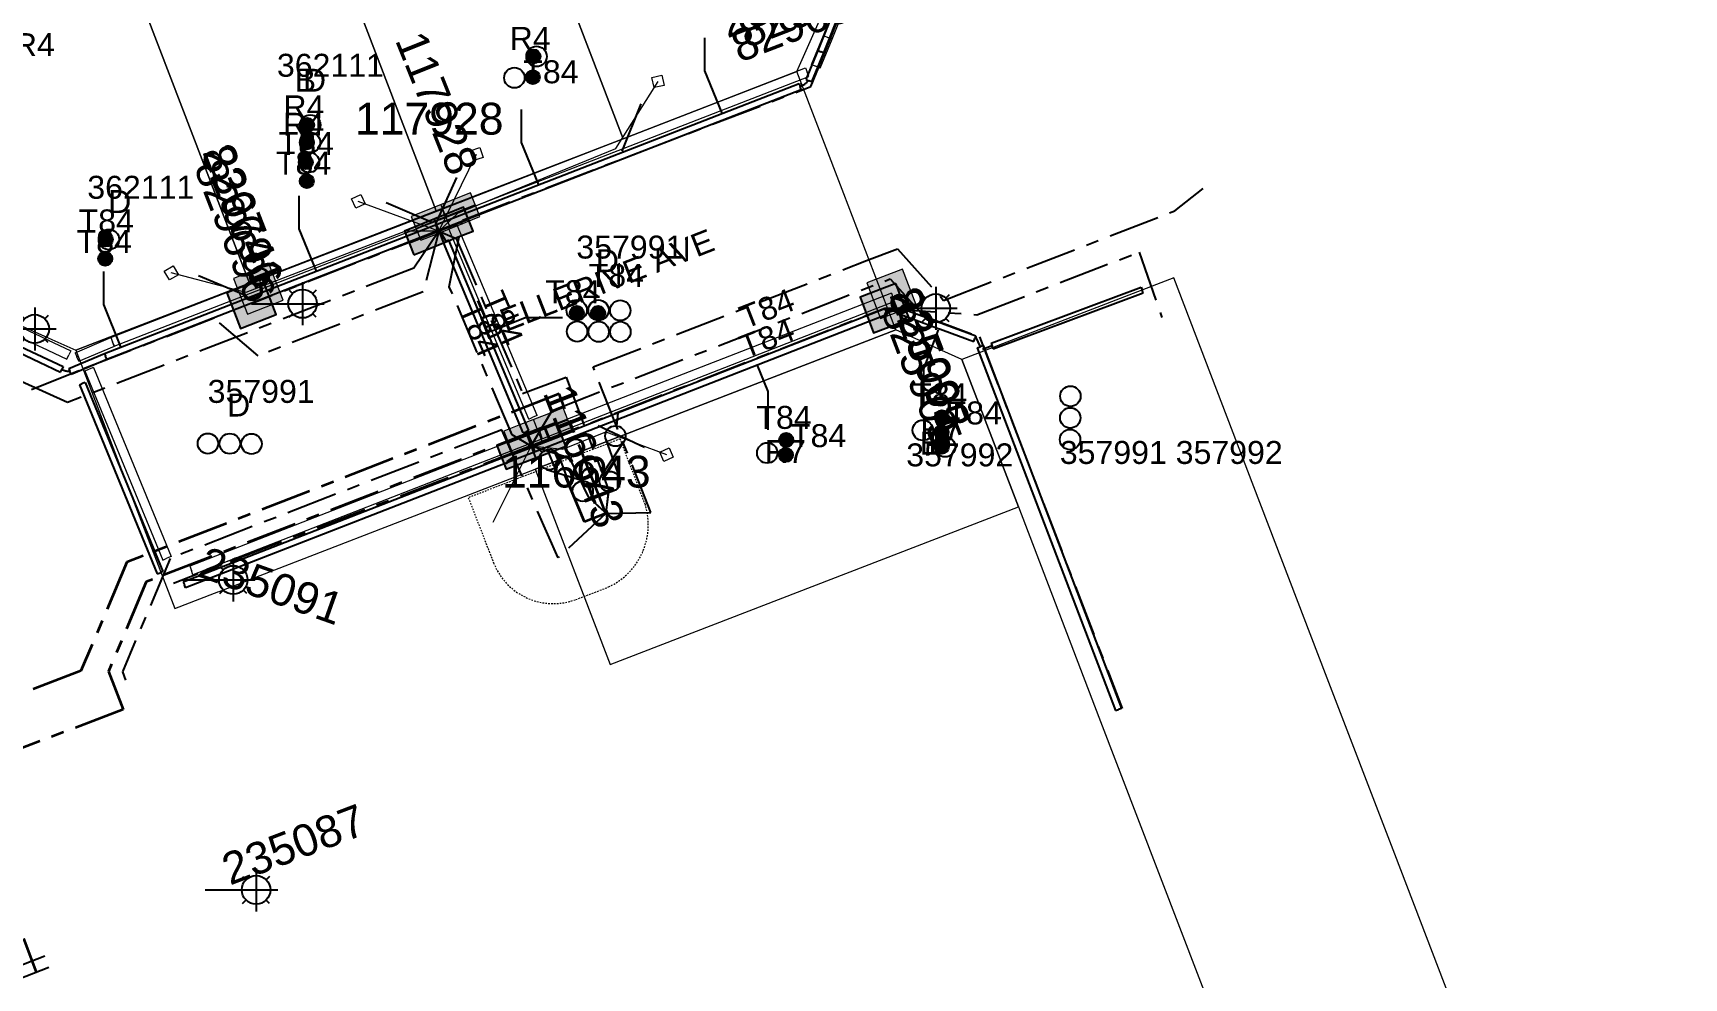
# Model space of a CAD drawing. Header units: metres. Extents: x 0 to 310918, y 0 to 6270107.
# Drawn here: x 310788.2 to 310917.7, y 6269599.2 to 6269673.4 of the extents above; entities that cross this region are included whole.
import ezdxf
from ezdxf.enums import TextEntityAlignment as Align

# ---------------------------------------------------------------- set-up
doc = ezdxf.new("R2010")
doc.units = ezdxf.units.M
for name, pattern in [('Cable Exist UG', [7, 4, -1, 1, -1]), ('DASHED', [19.05, 12.7, -6.35]), ('HIDDEN2', [0.1875, 0.125, -0.0625]), ('PHANTOMX2', [6.6, 3, -0.75, 0.2, -0.75, 0.2, -0.75, 0.2, -0.75])]:
    doc.linetypes.add(name, pattern=pattern)
doc.layers.get('0').update_dxf_attribs({"color": 6})
for name, color, linetype, lineweight in [('_User Miscellaneous1', 30, 'Continuous', 13), ('_User_HV_Exist', 1, 'Continuous', 35), ('_User_LV_Exist', 5, 'Continuous', 35), ('Cadastre Developer_SP_NEW', 92, 'Continuous', 15), ('Cadastre Land Parcels_SP_EXT', 118, 'Continuous', 15), ('Cadastre Other Property_SP_EXT', 138, 'DASHED', 15), ('Cadastre Roads_SP_EXT', 218, 'Continuous', 15), ('Mains_HV_EXT', 13, 'Continuous', 25), ('Mains_LV_EXT', 163, 'Continuous', 25), ('Mains_LV_SL_EXT', 135, 'Continuous', 25), ('Services_SP_EXT', 42, 'PHANTOMX2', 20)]:
    doc.layers.add(name, color=color, linetype=linetype, lineweight=lineweight)
doc.layers.add('_User Miscellaneous12', color=252, linetype='Continuous', lineweight=13, plot=False, transparency=0.75)
for name, color, linetype in [('Duct_SP_EXT', 30, 'Continuous'), ('Equip_LV_EXT', 7, 'Continuous'), ('SupportsUG_SP_LV_EXT', 7, 'Continuous'), ('SupportsUG_SP_LV_SL_EXT', 7, 'Continuous'), ('Trench_SP_EXT', 7, 'Continuous')]:
    doc.layers.add(name, color=color, linetype=linetype)
doc.layers.add('Features_HIDE', color=1, linetype='Continuous', plot=False)
doc.layers.add('UNKNOWN_FEATURES', color=1, linetype='DASHED', plot=False)
doc.styles.add('COLUMN_LABEL', font='arial.ttf', dxfattribs={"height": 2})
doc.styles.add('iecARIAL', font='arial.ttf', dxfattribs={"height": 2})
doc.styles.add('POLE_LABEL', font='arial.ttf', dxfattribs={"height": 2})
doc.styles.add('SL_LABEL', font='arial.ttf', dxfattribs={"height": 2})
doc.styles.get("Standard").update_dxf_attribs({"font": 'arial.ttf'})

# ---------------------------------------------------------------- blocks, each defined once
blk = doc.blocks.new('COLUMN_EXT')
blk.add_hatch(color=256).paths.add_polyline_path([(1.5, -1.5), (1.5, 1.5), (-1.5, 1.5), (-1.5, -1.5)])
blk.add_lwpolyline([(1.5, 1.5), (-1.5, 1.5), (-1.5, -1.5), (1.5, -1.5)], close=True)
at = {"flags": 9}
for tag, p in [('STREETNAME', (-1.81, 1.6)), ('LOCATION', (-1.81, 1.4)), ('SUBURB', (-1.81, 1.8)), ('LEGEND', (-1.81, 1.2)), ('NOTES', (-1.81, 2)), ('COLUMN_TYPE', (-1.81, 0.4)), ('OWNED_BY', (-1.81, 0.6)), ('USAGE', (-1.81, 1)), ('STATE', (-1.81, 0.8))]:
    blk.add_attdef(tag, text='', height=0.2, rotation=180, dxfattribs=at).set_placement(p, align=Align.MIDDLE_LEFT)
at = {"flags": 1}
blk.add_attdef('Z', (-1.81, 2.35), '', height=0.2, rotation=180, dxfattribs=at)
at = {"flags": 9}
for tag, style, p in [('STRUCTURE_PLANT_NUMBER', 'POLE_LABEL', (-1.81, -0.03)), ('STREET_CODE', 'COLUMN_LABEL', (-1.81, 0.2))]:
    blk.add_attdef(tag, text='', height=0.2, rotation=180, dxfattribs=dict(at, style=style)).set_placement(p, align=Align.MIDDLE_LEFT)
at = {"style": 'COLUMN_LABEL', "width": 0.9, "flags": 8}
blk.add_attdef('ASSET_NUM', text='', height=2, rotation=270, dxfattribs=at).set_placement((2, -4), align=Align.MIDDLE_LEFT)
blk = doc.blocks.new('PILLAR_EXT')
blk.add_hatch(color=256).paths.add_polyline_path([(-2.5, 1), (-2.5, -1), (2.5, -1), (2.5, 1)])
for p, q in [((-2.5, 0), (2.5, 0)), ((0, 1), (0, -1))]:
    blk.add_line(p, q)
at = {"ltscale": 10}
blk.add_line((2.5, 0), (-2.5, 0), dxfattribs=at)
blk.add_lwpolyline([(-2.5, -1), (-1.25, -1), (1.25, -1), (2.5, -1), (2.5, 1), (-2.5, 1)], close=True)
at = {"width": 0.9, "flags": 8}
blk.add_attdef('ASSET_NUM', text='', height=2, rotation=90, dxfattribs=at).set_placement((-2, 4), align=Align.MIDDLE_LEFT)
for tag, p, flags in [('OWNED_BY', (0, -0.2), 9), ('STATE', (0, -0.4), 9), ('SUPPORT_TYPE', (0, -0.6), 9), ('USAGE', (0, -0.8), 9), ('LEGEND', (0, -1), 9), ('LOCATION', (0, -1.2), 9), ('NOTES', (0, -1.4), 9), ('STREETNAME', (0, -1.8), 9), ('SUBURB', (0, -2), 1), ('PARENT', (0, -1.6), 9)]:
    blk.add_attdef(tag, p, '', height=0.2, dxfattribs=dict(flags=flags))
blk = doc.blocks.new('DUCT_EXT')
blk.add_circle((0, 0.8), 0.8)
at = {"flags": 1}
blk.add_attdef('Z', (0, 0), '', height=0.2, dxfattribs=at)
at = {"flags": 9}
for tag, p in [('DUCT_CODE', (0, 0)), ('XSECT_TYPE', (0, -0.2)), ('STATE', (0, -0.6)), ('FB_REFERENCE', (0, -0.4)), ('NOTES', (0, -0.8))]:
    blk.add_attdef(tag, text='', height=0.2, dxfattribs=at).set_placement(p, align=Align.MIDDLE_LEFT)
blk = doc.blocks.new('SL_LANTERN_EXT')
at = {"flags": 9}
for tag, p in [('LRATECODE', (-7.4, 0)), ('LOUTREACHVOCAB', (-7.2, 0)), ('LOUTREACH', (-7, 0)), ('LANTNUMBER', (-6.6, 0)), ('LNEW', (-6.4, 0)), ('LMASTVOCAB', (-6.2, 0)), ('LMAST', (-6, 0)), ('LLAMPVOCAB', (-5.8, 0)), ('LLAMP', (-5.6, 0)), ('LEXIST', (-5.4, 0)), ('LCHARGE3PERCENT', (-5.2, 0)), ('LCHARGE3', (-5, 0)), ('LCHARGE2PERCENT', (-4.8, 0)), ('LCHARGE2', (-4.6, 0)), ('LCHARGE1PERCENT', (-4.4, 0)), ('LCHARGE1', (-4.2, 0)), ('LCATEGORY', (-4, 0)), ('LBRACKETVOCAB', (-3.8, 0)), ('LBRACKET', (-3.6, 0)), ('LKINGHEIGHT', (-3.4, 0)), ('CREPLACE', (-3.2, 0)), ('CREMOVE', (-3, 0)), ('CNUMBER', (-2.8, 0)), ('CNEW', (-2.6, 0)), ('CEXIST', (-2.4, 0)), ('USAGE', (-2.2, 0)), ('STATE', (-2, 0)), ('OWNED_BY', (-1.8, 0)), ('ORIENTATION', (-1.6, 0)), ('OPERATING_VOLTAGE', (-1.4, 0)), ('NO_PHASES', (-1.2, 0)), ('LANTERN_TYPE', (-1, 0)), ('LANTERN_PURPOSE', (-0.8, 0)), ('CONTROL_TYPE', (-0.6, 0)), ('CONSTRUCTED_VOLTAGE', (-0.4, 0))]:
    blk.add_attdef(tag, text='', height=0.001, rotation=270, dxfattribs=at).set_placement(p, align=Align.MIDDLE_LEFT)
at = {"style": 'SL_LABEL', "flags": 9}
blk.add_attdef('STREET_CODE', text='', height=0.001, rotation=270, dxfattribs=at).set_placement((0, 0), align=Align.MIDDLE_LEFT)
at = {"flags": 1}
blk.add_attdef('Z', (0, 0), '', height=0.001, rotation=270, dxfattribs=at)
at = {"width": 0.9}
blk.add_attdef('LNUMBER', text='', height=1, dxfattribs=at).set_placement((7, -1), align=Align.MIDDLE_LEFT)
at = {"flags": 9}
for tag, p in [('LREMOVE', (0, -7.6)), ('LREPLACE', (0, -7.8)), ('LTYPE', (0, -8)), ('LTYPEVOCAB', (0, -8.2)), ('LEGEND', (0, -8.4)), ('SUBURB', (0, -8.6)), ('STREETNAME', (0, -8.8)), ('LOCATION', (0, -9)), ('NOTES', (0, -9.2)), ('MAINTAINED_BY', (0, -9.86))]:
    blk.add_attdef(tag, text='', height=0.001, dxfattribs=at).set_placement(p, align=Align.MIDDLE_LEFT)
blk.add_attdef('OPERATED_BY', (0, -9.61), '', height=0.001, dxfattribs=at)
at = {"layer": 'Features_HIDE', "width": 0.9}
blk.add_attdef('ASSET_NUM', text='', height=1, dxfattribs=at).set_placement((7, 1), align=Align.MIDDLE_LEFT)
at = {"transparency": 33554651}
blk.add_wipeout([(5.69, 0), (5.06, -1.06), (4, -1.69), (2.94, -1.06), (2.31, 0), (2.94, 1.06), (4, 1.69), (5.06, 1.06)], dxfattribs=at)
for p, q in [((4, 1.69), (4, 0)), ((0, 0), (4, 0)), ((2.94, 1.06), (3.2, 0.8)), ((5.06, 1.06), (4.8, 0.8)), ((2.94, -1.06), (3.2, -0.8)), ((4, 0), (5.69, 0)), ((4, 0), (4, -1.69)), ((5.06, -1.06), (4.8, -0.8))]:
    blk.add_line(p, q)
blk.add_circle((4, 0), 1.12)
blk = doc.blocks.new('CCP_EXT')
at = {"flags": 9}
for tag, p in [('STATE', (0, -1.8)), ('LEGEND', (0, -1.4)), ('LIFE_SUPPORT', (0, -1.6)), ('NOTES', (0, -2))]:
    blk.add_attdef(tag, text='', height=0.2, dxfattribs=at).set_placement(p, align=Align.MIDDLE_LEFT)
at = {"transparency": 33554651}
blk.add_wipeout([(0, 0.57), (0.57, 0), (0, -0.57), (-0.57, 0)], dxfattribs=at)
blk.add_lwpolyline([(-0.57, 0), (0, 0.57), (0.57, 0), (0, -0.57), (-0.57, 0)])
at = {"flags": 1}
blk.add_attdef('Z', (0, 0), '', height=0.2, dxfattribs=at)
at = {"flags": 9}
for tag, p in [('CCP_TYPE', (0, 0)), ('CONSTRUCTED_VOLTAGE', (0, -0.2)), ('OPERATING_VOLTAGE', (0, -0.6)), ('ORIENTATION', (0, -0.8)), ('OWNED_BY', (0, -1)), ('NO_PHASES', (0, -0.4)), ('USAGE', (0, -1.2))]:
    blk.add_attdef(tag, text='', height=0.2, dxfattribs=at).set_placement(p, align=Align.MIDDLE_LEFT)
blk = doc.blocks.new('LV_UG_DFUSE_CLOSED_EXT')
for points in [[(1, 0), (0, 0)], [(5.04, 0.73), (2.16, -0.72)], [(5.05, -0.71), (2.16, 0.72)], [(6.2, 0.01), (7.2, 0.01)]]:
    blk.add_lwpolyline(points)
for centre in [(1.8, 0), (5.4, 0.01)]:
    blk.add_circle(centre, 0.8)
at = {"flags": 9}
for tag, p in [('ACTUAL_STATUS', (0, 0)), ('CONSTRUCTED_VOLTAGE', (0, -0.2)), ('OPERATING_VOLTAGE', (0, -0.6)), ('ORIENTATION', (0, -0.8)), ('STATE', (0, -1)), ('SWITCH_TYPE', (0, -1.2)), ('NO_PHASES', (0, -0.4)), ('USAGE', (0, -1.4)), ('NOTES', (0, -1.6))]:
    blk.add_attdef(tag, text='', height=0.2, dxfattribs=at).set_placement(p, align=Align.MIDDLE_LEFT)
at = {"flags": 1}
blk.add_attdef('Z', (0, 0), '', height=0.2, dxfattribs=at)
blk = doc.blocks.new('CABLE_LARGE_EXT')
h = blk.add_hatch(color=256)
edge = h.paths.add_edge_path()
edge.add_arc((0, 0.55), 0.55, 0, 360)
blk.add_circle((0, 0.55), 0.55)
at = {"flags": 1}
blk.add_attdef('Z', (0, 0), '', height=0.2, dxfattribs=at)
at = {"flags": 9}
for tag, p in [('COND_CODE', (0, 0)), ('STATE', (0, -0.4)), ('XSECT_SIZE', (0, -0.6)), ('FB_REFERENCE', (0, -0.2)), ('NOTES', (0, -0.8))]:
    blk.add_attdef(tag, text='', height=0.2, dxfattribs=at).set_placement(p, align=Align.MIDDLE_LEFT)

msp = doc.modelspace()

# ---------------------------------------------------------------- linework, layer by layer
at = {"layer": '_User Miscellaneous1'}
for p, q in [((310849.27, 6269670.88), (310849.6, 6269670.74)), ((310848.78, 6269670.62), (310848.91, 6269670.28)), ((310849.04, 6269669.95), (310848.91, 6269670.28)), ((310849.94, 6269670.6), (310849.6, 6269670.74)), ((310820.29, 6269659.54), (310820.42, 6269659.21)), ((310820.29, 6269659.54), (310820.42, 6269659.21)), ((310820.55, 6269658.87), (310820.42, 6269659.21)), ((310820.55, 6269658.87), (310820.42, 6269659.21)), ((310820.82, 6269657.99), (310821.15, 6269658.13)), ((310827.09, 6269643.07), (310820.82, 6269657.99)), ((310821.48, 6269658.27), (310821.15, 6269658.13)), ((310827.75, 6269643.35), (310821.48, 6269658.27)), ((310791.52, 6269648.27), (310794.32, 6269649.46)), ((310794.32, 6269649.46), (310794.32, 6269649.46)), ((310794.32, 6269649.46), (310794.46, 6269649.13)), ((310794.32, 6269649.46), (310794.46, 6269649.13)), ((310794.6, 6269648.8), (310794.46, 6269649.13)), ((310794.59, 6269648.8), (310794.46, 6269649.13)), ((310790.87, 6269647.77), (310791.03, 6269648.1)), ((310791.18, 6269648.42), (310791.03, 6269648.1)), ((310791.52, 6269648.27), (310791.66, 6269647.94)), ((310791.8, 6269647.61), (310791.66, 6269647.94)), ((310791.8, 6269647.61), (310794.6, 6269648.8)), ((310794.6, 6269648.8), (310794.59, 6269648.8)), ((310792.29, 6269646.84), (310792.63, 6269646.98)), ((310792.29, 6269646.84), (310798.39, 6269632.01)), ((310792.96, 6269647.12), (310792.63, 6269646.98)), ((310792.96, 6269647.12), (310799.06, 6269632.29)), ((310827.09, 6269643.07), (310827.42, 6269643.21)), ((310827.75, 6269643.35), (310827.42, 6269643.21)), ((310827.9, 6269642.2), (310828.03, 6269641.86)), ((310827.9, 6269642.2), (310828.03, 6269641.86)), ((310828.16, 6269641.52), (310828.03, 6269641.86)), ((310828.16, 6269641.52), (310828.03, 6269641.86)), ((310798.39, 6269632.01), (310798.72, 6269632.15)), ((310799.06, 6269632.29), (310798.72, 6269632.15))]:
    msp.add_line(p, q, dxfattribs=at)
at = {"layer": '_User Miscellaneous12'}
msp.add_lwpolyline([(310827.29, 6269640.97), (310824.26, 6269634.96)], dxfattribs=at)
at = {"layer": 'Cadastre Land Parcels_SP_EXT', "linetype": 'Continuous'}
for points in [[(310848.11, 6269670.33), (310850.41, 6269675.51), (310841.11, 6269699.78), (310823.76, 6269693.07), (310834.49, 6269665.06), (310848.11, 6269670.33)], [(310834.49, 6269665.06), (310823.76, 6269693.07), (310809.11, 6269687.41), (310819.84, 6269659.4), (310834.49, 6269665.06)], [(310819.84, 6269659.4), (310809.11, 6269687.41), (310794.46, 6269681.75), (310805.19, 6269653.74), (310819.84, 6269659.4)], [(310805.19, 6269653.74), (310794.46, 6269681.75), (310777.1, 6269675.05), (310786.4, 6269650.77), (310791.56, 6269648.48), (310805.19, 6269653.74)], [(310865.48, 6269636.18), (310861.05, 6269647.74), (310855.87, 6269650.07), (310827.6, 6269639.14), (310833.47, 6269623.82), (310865.48, 6269636.18)]]:
    msp.add_lwpolyline(points, close=True, dxfattribs=at)
at = {"layer": 'Cadastre Other Property_SP_EXT', "linetype": 'HIDDEN2'}
msp.add_lwpolyline([(310834.25, 6269641.51), (310822.35, 6269636.9), (310824.33, 6269631.79), (310824.33, 6269631.79, 0.409499), (310830.78, 6269628.91), (310830.78, 6269628.91), (310833.35, 6269629.9), (310833.35, 6269629.9, 0.374012), (310836.23, 6269636.35), (310836.23, 6269636.35), (310834.25, 6269641.51)], format="xyb", close=True, dxfattribs=at)
at = {"layer": 'Duct_SP_EXT'}
for p, q in [((310848.84, 6269669.7), (310849.78, 6269671.97)), ((310849.28, 6269669.52), (310850.22, 6269671.79)), ((310849.78, 6269671.97), (310849.78, 6269671.97)), ((310849.78, 6269671.97), (310850, 6269671.88)), ((310849.78, 6269671.97), (310850, 6269671.88)), ((310850.22, 6269671.79), (310850, 6269671.88)), ((310850.22, 6269671.79), (310850, 6269671.88)), ((310850.22, 6269671.79), (310850.22, 6269671.79)), ((310848.84, 6269669.7), (310849.06, 6269669.61)), ((310849.28, 6269669.52), (310849.06, 6269669.61)), ((310848.28, 6269669.38), (310848.37, 6269669.15)), ((310848.45, 6269668.93), (310848.37, 6269669.15)), ((310819.78, 6269658.3), (310819.87, 6269658.08)), ((310819.78, 6269658.3), (310819.87, 6269658.08)), ((310819.96, 6269657.85), (310819.87, 6269658.08)), ((310819.96, 6269657.85), (310819.87, 6269658.08)), ((310820.39, 6269656.91), (310820.61, 6269657)), ((310826.66, 6269641.99), (310820.39, 6269656.91)), ((310820.83, 6269657.09), (310820.61, 6269657)), ((310827.1, 6269642.17), (310820.83, 6269657.09)), ((310863.34, 6269649.03), (310875.1, 6269653.41)), ((310863.5, 6269648.58), (310875.26, 6269652.96)), ((310875.1, 6269653.41), (310875.18, 6269653.18)), ((310875.26, 6269652.96), (310875.18, 6269653.18)), ((310862.71, 6269648.83), (310862.48, 6269648.74)), ((310862.71, 6269648.83), (310873.56, 6269620.37)), ((310863.34, 6269649.03), (310863.42, 6269648.8)), ((310791.02, 6269647.03), (310793.82, 6269648.22)), ((310791.21, 6269646.59), (310794.01, 6269647.78)), ((310793.82, 6269648.22), (310793.82, 6269648.22)), ((310793.82, 6269648.22), (310793.91, 6269648)), ((310793.82, 6269648.22), (310793.91, 6269648)), ((310794.01, 6269647.78), (310793.91, 6269648)), ((310794, 6269647.78), (310793.91, 6269648)), ((310794.01, 6269647.78), (310794, 6269647.78)), ((310863.5, 6269648.58), (310863.42, 6269648.8)), ((310790.38, 6269646.75), (310790.48, 6269646.96)), ((310790.58, 6269647.18), (310790.48, 6269646.96)), ((310791.02, 6269647.03), (310791.11, 6269646.81)), ((310791.21, 6269646.59), (310791.11, 6269646.81)), ((310791.86, 6269645.75), (310792.08, 6269645.85)), ((310791.86, 6269645.75), (310797.96, 6269630.93)), ((310792.3, 6269645.94), (310792.08, 6269645.85)), ((310792.3, 6269645.94), (310798.4, 6269631.11)), ((310826.66, 6269641.99), (310826.88, 6269642.08)), ((310827.1, 6269642.17), (310826.88, 6269642.08)), ((310827.4, 6269640.95), (310827.49, 6269640.73)), ((310827.4, 6269640.95), (310827.49, 6269640.73)), ((310827.58, 6269640.5), (310827.49, 6269640.73)), ((310827.58, 6269640.5), (310827.49, 6269640.73)), ((310797.96, 6269630.93), (310798.18, 6269631.02)), ((310798.4, 6269631.11), (310798.18, 6269631.02)), ((310873.56, 6269620.37), (310873.33, 6269620.28)), ((310873.11, 6269620.2), (310873.33, 6269620.28))]:
    msp.add_line(p, q, dxfattribs=at)
for points in [[(310840.88, 6269672.97), (310840.88, 6269670.38), (310842.22, 6269667.07)], [(310826.5, 6269667.35), (310826.5, 6269664.76), (310827.85, 6269661.45)], [(310809.07, 6269660.59), (310809.07, 6269657.99), (310810.42, 6269654.68)], [(310793.73, 6269654.65), (310793.73, 6269652.06), (310795.07, 6269648.74)], [(310829.74, 6269651.02), (310826.81, 6269651.02), (310824.09, 6269649.9)], [(310858.07, 6269644.01), (310858.07, 6269647.01), (310859.21, 6269650.08)], [(310845.86, 6269642.23), (310845.86, 6269645.23), (310845, 6269647.36)]]:
    msp.add_lwpolyline(points, dxfattribs=at)
at = {"layer": 'Mains_LV_EXT', "linetype": 'Cable Exist UG'}
for points in [[(310820.03, 6269657.82), (310821.39, 6269657.24), (310826.61, 6269645.08), (310830.01, 6269646.36), (310833.33, 6269637.52), (310833.13, 6269635.69)], [(310833.13, 6269635.69), (310831.77, 6269636.98), (310830.32, 6269640), (310827.27, 6269640.94)]]:
    msp.add_lwpolyline(points, dxfattribs=at)
at = {"layer": 'Trench_SP_EXT', "linetype": 'Cable Exist UG'}
for points in [[(310848.34, 6269669.16, 0.145497), (310848.98, 6269669.58)], [(310790.45, 6269646.98, 0.122291), (310791.07, 6269646.82)]]:
    msp.add_lwpolyline(points, format="xyb", dxfattribs=at)
for points in [[(310835.88, 6269667.8), (310834.28, 6269663.79)], [(310815.9, 6269660.05), (310819.8, 6269658.38), (310821.52, 6269662.16)], [(310820.05, 6269657.95), (310820.55, 6269657.08)], [(310863.34, 6269648.8), (310862.68, 6269648.52)], [(310836.16, 6269640.85), (310832.46, 6269642.58)], [(310826.93, 6269642.08), (310827.35, 6269641.12)], [(310828.51, 6269640.74), (310829.17, 6269639.16)]]:
    msp.add_lwpolyline(points, dxfattribs=at)
at = {"layer": 'UNKNOWN_FEATURES'}
for points in [[(310789.15, 6269600.95), (310785.02, 6269599.35)], [(310789.45, 6269600.04), (310785.36, 6269598.46)]]:
    msp.add_lwpolyline(points, dxfattribs=at)

# ---------------------------------------------------------------- block references
at = {"layer": '_User Miscellaneous1'}
ref = msp.add_blockref('PILLAR_EXT', (310827.83, 6269642.1), dxfattribs=dict(at, rotation=201.2749698627975))
ref.add_attrib('ASSET_NUM', '116643', dxfattribs={"layer": '0', "height": 2.5, "rotation": 291.275, "style": 'iecARIAL'}).set_placement((310829.33, 6269645.6), align=Align.MIDDLE_LEFT)
at = {"layer": 'Duct_SP_EXT'}
for name, p, rotation in [('DUCT_EXT', (310826.9, 6269671.52), 269.6668887646099), ('CABLE_LARGE_EXT', (310826.9, 6269671.52), 269.6668887646099), ('DUCT_EXT', (310825.16, 6269669.84), 269.9999999999998), ('CABLE_LARGE_EXT', (310826.85, 6269669.89), 269.9999999999998), ('DUCT_EXT', (310809.16, 6269666.14), 269.6668887646099), ('CABLE_LARGE_EXT', (310809.16, 6269666.14), 269.6668887646099), ('DUCT_EXT', (310809.14, 6269664.77), 269.6668887646099), ('DUCT_EXT', (310809.06, 6269663.21), 269.9999999999998), ('DUCT_EXT', (310793.37, 6269657.15), 269.9999999999998), ('CABLE_LARGE_EXT', (310793.37, 6269657.15), 269.9999999999998), ('CABLE_LARGE_EXT', (310793.33, 6269655.65), 269.9999999999998), ('DUCT_EXT', (310868.76, 6269644.86), 269.9999999999998), ('DUCT_EXT', (310868.75, 6269643.16), 269.9999999999998), ('DUCT_EXT', (310857.19, 6269642.19), 269.9999999999998), ('DUCT_EXT', (310844.99, 6269640.41), 269.9999999999998), ('CABLE_LARGE_EXT', (310846.73, 6269641.43), 269.9999999999998), ('DUCT_EXT', (310858.93, 6269640.9), 269.9999999999998), ('DUCT_EXT', (310868.73, 6269641.46), 269.9999999999998), ('CABLE_LARGE_EXT', (310846.7, 6269640.26), 269.9999999999998)]:
    msp.add_blockref(name, p, dxfattribs=dict(at, rotation=rotation))
for name, p in [('DUCT_EXT', (310830.85, 6269650.82)), ('CABLE_LARGE_EXT', (310830.86, 6269650.84)), ('DUCT_EXT', (310832.56, 6269650.81)), ('CABLE_LARGE_EXT', (310832.52, 6269650.84)), ('DUCT_EXT', (310834.26, 6269650.79)), ('DUCT_EXT', (310830.88, 6269649.14)), ('DUCT_EXT', (310832.57, 6269649.12)), ('DUCT_EXT', (310834.27, 6269649.11)), ('DUCT_EXT', (310801.93, 6269640.35)), ('DUCT_EXT', (310803.65, 6269640.34)), ('DUCT_EXT', (310805.35, 6269640.32))]:
    msp.add_blockref(name, p, dxfattribs=at)
at = {"layer": 'Equip_LV_EXT'}
for p, rotation in [((310833.22, 6269636.38), 82.84137645420542), ((310832.62, 6269636.17), 136.3014510283923)]:
    msp.add_blockref('LV_UG_DFUSE_CLOSED_EXT', p, dxfattribs=dict(at, rotation=rotation))
at = {"layer": 'Features_HIDE'}
ref = msp.add_blockref('SL_LANTERN_EXT', (310799.92, 6269630.45), dxfattribs=at)
ref.add_attrib('ASSET_NUM', '235091', dxfattribs={"layer": '0', "height": 2.5, "rotation": 340.4375, "style": 'iecARIAL'}).set_placement((310801.42, 6269631.95), align=Align.MIDDLE_LEFT)
ref = msp.add_blockref('SL_LANTERN_EXT', (310801.71, 6269606.14), dxfattribs=at)
ref.add_attrib('ASSET_NUM', '235087', dxfattribs={"layer": '0', "height": 2.5, "rotation": 20.7856, "style": 'iecARIAL'}).set_placement((310803.21, 6269607.64), align=Align.MIDDLE_LEFT)
at = {"layer": 'SupportsUG_SP_LV_EXT'}
ref = msp.add_blockref('PILLAR_EXT', (310820.03, 6269657.82), dxfattribs=dict(at, rotation=21.81554804480657))
ref.add_attrib('ASSET_NUM', '117928', dxfattribs={"layer": '0', "height": 2.5, "style": 'iecARIAL'}).set_placement((310825.11, 6269666.63), align=Align.MIDDLE_RIGHT)
ref = msp.add_blockref('PILLAR_EXT', (310827.29, 6269640.97), dxfattribs=dict(at, rotation=201.2749698627975))
ref.add_attrib('ASSET_NUM', '116643', dxfattribs={"layer": '0', "height": 2.5, "style": 'iecARIAL'}).set_placement((310824.99, 6269638.95), align=Align.MIDDLE_LEFT)
at = {"layer": 'SupportsUG_SP_LV_SL_EXT'}
ref = msp.add_blockref('COLUMN_EXT', (310851.58, 6269676.78), dxfattribs=dict(at, rotation=291.1095242308254))
ref.add_attrib('ASSET_NUM', '829697', dxfattribs={"layer": '0', "height": 2.5, "rotation": 21.1095, "style": 'COLUMN_LABEL'}).set_placement((310853.58, 6269677.53), align=Align.TOP_RIGHT)
ref = msp.add_blockref('COLUMN_EXT', (310805.35, 6269652.12), dxfattribs=dict(at, rotation=21.21929176479575))
ref.add_attrib('ASSET_NUM', '829696', dxfattribs={"layer": '0', "height": 2.5, "rotation": 291.2193, "style": 'COLUMN_LABEL'}).set_placement((310807.35, 6269652.87), align=Align.TOP_RIGHT)
ref = msp.add_blockref('COLUMN_EXT', (310855, 6269651.76), dxfattribs=dict(at, rotation=20.87981037617812))
ref.add_attrib('ASSET_NUM', '825905', dxfattribs={"layer": '0', "height": 2.5, "rotation": 290.8798, "style": 'COLUMN_LABEL'}).set_placement((310857, 6269652.51), align=Align.TOP_LEFT)

# ---------------------------------------------------------------- texts
at = {"layer": '_User_LV_Exist'}
msp.add_text('BELLERIVE AVE', height=1.8, rotation=21.3853, dxfattribs=at).set_placement((310823.72, 6269649.27))
at = {"layer": 'Cadastre Roads_SP_EXT'}
msp.add_text('BELLERIVE AVE', height=1.8, rotation=21.3853, dxfattribs=at).set_placement((310823.72, 6269649.27))
at = {"layer": 'Duct_SP_EXT'}
for s, p in [('R4', (310825.59, 6269672.03)), ('R4', (310786.71, 6269671.54)), ('362111', (310807.34, 6269669.92)), ('T84', (310826.66, 6269669.41)), ('B', (310808.73, 6269668.76)), ('D', (310809.38, 6269668.75)), ('R4', (310807.85, 6269666.66)), ('R4', (310807.83, 6269665.29)), ('362111', (310792.47, 6269660.35)), ('D', (310794.11, 6269659.23)), ('T84', (310791.79, 6269657.71)), ('T84', (310791.63, 6269656.1)), ('357991', (310830.82, 6269655.66)), ('D', (310832.34, 6269654.59)), ('T84', (310831.79, 6269653.44)), ('T84', (310828.38, 6269652.16)), ('357991', (310801.91, 6269644.34)), ('D', (310803.43, 6269643.27)), ('T84', (310844.94, 6269642.3)), ('T84', (310847.65, 6269640.87)), ('R7', (310845.6, 6269639.62)), ('357992', (310856.69, 6269639.36)), ('B', (310857.74, 6269640.29)), ('D', (310858.42, 6269640.29)), ('357991^J357992', (310868.73, 6269639.55))]:
    msp.add_text(s, height=1.8, dxfattribs=at).set_placement(p)
at = {"layer": 'Mains_LV_EXT'}
for rotation, p in [(293.2149, (310823.38, 6269652.6)), (21.275, (310844.07, 6269650.12)), (293.3121, (310821.51, 6269651.74)), (21.2486, (310844.07, 6269647.8))]:
    msp.add_text('T84', height=1.8, rotation=rotation, dxfattribs=at).set_placement(p)

# ---------------------------------------------------------------- next in the draw order: linework, layer by layer
at = {"layer": '_User Miscellaneous1'}
for p, q in [((310827.9, 6269642.2), (310800.5, 6269631.53)), ((310828.16, 6269641.52), (310800.76, 6269630.86)), ((310800.5, 6269631.53), (310800.63, 6269631.19)), ((310800.76, 6269630.86), (310800.63, 6269631.19))]:
    msp.add_line(p, q, dxfattribs=at)
at = {"layer": '_User_HV_Exist', "linetype": 'Cable Exist UG'}
for points in [[(310833.14, 6269635.67), (310832.47, 6269637.36), (310829.47, 6269645.05), (310829.47, 6269645.05), (310795.58, 6269631.84), (310791.97, 6269623.31), (310779.15, 6269618.45), (310779.15, 6269618.45), (310786.3, 6269599.79)], [(310833.14, 6269635.67), (310831.47, 6269635), (310828.33, 6269642.45), (310828.33, 6269642.45), (310797.1, 6269630.29), (310794.14, 6269623.27), (310795.28, 6269620.28), (310782.47, 6269615.41), (310782.47, 6269615.41), (310788.47, 6269599.68)]]:
    msp.add_lwpolyline(points, dxfattribs=at)
at = {"layer": 'Duct_SP_EXT'}
for p, q in [((310827.4, 6269640.95), (310800, 6269630.28)), ((310827.58, 6269640.5), (310800.18, 6269629.84)), ((310800, 6269630.28), (310800.09, 6269630.06)), ((310800.18, 6269629.84), (310800.09, 6269630.06))]:
    msp.add_line(p, q, dxfattribs=at)
at = {"layer": 'Mains_HV_EXT', "linetype": 'Cable Exist UG'}
for points in [[(310833.14, 6269635.67), (310832.47, 6269637.36), (310829.47, 6269645.05), (310829.47, 6269645.05), (310795.58, 6269631.84), (310791.97, 6269623.31), (310779.15, 6269618.45), (310779.15, 6269618.45), (310786.3, 6269599.79)], [(310833.14, 6269635.67), (310831.47, 6269635), (310828.33, 6269642.45), (310828.33, 6269642.45), (310797.1, 6269630.29), (310794.14, 6269623.27), (310795.28, 6269620.28), (310782.47, 6269615.41), (310782.47, 6269615.41), (310788.47, 6269599.68)]]:
    msp.add_lwpolyline(points, dxfattribs=at)
at = {"layer": 'Mains_LV_EXT', "linetype": 'Cable Exist UG'}
msp.add_lwpolyline([(310833.14, 6269635.67), (310829.39, 6269632.19), (310824.99, 6269642.23), (310798.97, 6269632.14), (310795.22, 6269623.25), (310795.47, 6269622.59)], dxfattribs=at)
at = {"layer": 'Mains_LV_SL_EXT', "linetype": 'Cable Exist UG'}
msp.add_lwpolyline([(310827.29, 6269640.97), (310799.22, 6269630.18)], dxfattribs=at)

# ---------------------------------------------------------------- next in the draw order: block references
at = {"layer": 'Features_HIDE'}
ref = msp.add_blockref('SL_LANTERN_EXT', (310851.58, 6269676.78), dxfattribs=at)
ref.add_attrib('ASSET_NUM', '236742', dxfattribs={"layer": '0', "height": 2.5, "rotation": 21.1095, "style": 'iecARIAL'}).set_placement((310853.08, 6269678.28), align=Align.MIDDLE_RIGHT)
ref = msp.add_blockref('SL_LANTERN_EXT', (310805.35, 6269652.12), dxfattribs=at)
ref.add_attrib('ASSET_NUM', '236741', dxfattribs={"layer": '0', "height": 2.5, "rotation": 291.2193, "style": 'iecARIAL'}).set_placement((310806.85, 6269653.62), align=Align.MIDDLE_RIGHT)
ref = msp.add_blockref('SL_LANTERN_EXT', (310784.35, 6269650.14), dxfattribs=at)
ref.add_attrib('ASSET_NUM', '236740', dxfattribs={"layer": '0', "height": 2.5, "rotation": 292.7212, "style": 'iecARIAL'}).set_placement((310785.85, 6269651.64), align=Align.MIDDLE_RIGHT)
ref = msp.add_blockref('SL_LANTERN_EXT', (310855, 6269651.76), dxfattribs=at)
ref.add_attrib('ASSET_NUM', '235092', dxfattribs={"layer": '0', "height": 2.5, "rotation": 290.8798, "style": 'iecARIAL'}).set_placement((310856.5, 6269653.26), align=Align.MIDDLE_LEFT)
at = {"layer": 'Services_SP_EXT'}
for p, rotation in [((310837.23, 6269669.55), 237.814860992558), ((310823, 6269663.85), 243.8155482961906), ((310813.72, 6269660.14), 339.8155480925304), ((310799.06, 6269654.53), 345.1902635891836), ((310837.89, 6269640.28), 159.274969796634)]:
    msp.add_blockref('CCP_EXT', p, dxfattribs=dict(at, rotation=rotation))

# ---------------------------------------------------------------- next in the draw order: linework, layer by layer
at = {"layer": '_User Miscellaneous1'}
for p, q in [((310850.21, 6269673.15), (310851.59, 6269676.61)), ((310850.88, 6269672.87), (310852.26, 6269676.35)), ((310849.27, 6269670.88), (310850.21, 6269673.15)), ((310849.94, 6269670.6), (310850.88, 6269672.87)), ((310850.21, 6269673.15), (310850.21, 6269673.15)), ((310850.21, 6269673.15), (310850.54, 6269673.01)), ((310850.21, 6269673.15), (310850.54, 6269673.01)), ((310850.88, 6269672.87), (310850.54, 6269673.01)), ((310850.88, 6269672.87), (310850.54, 6269673.01)), ((310850.88, 6269672.87), (310850.88, 6269672.87)), ((310820.29, 6269659.54), (310848.78, 6269670.62)), ((310820.55, 6269658.87), (310849.04, 6269669.95)), ((310805.96, 6269653.98), (310820.29, 6269659.54)), ((310806.22, 6269653.31), (310820.55, 6269658.87)), ((310794.32, 6269649.46), (310805.96, 6269653.98)), ((310794.59, 6269648.8), (310806.22, 6269653.31)), ((310805.96, 6269653.98), (310806.09, 6269653.65)), ((310805.96, 6269653.98), (310806.09, 6269653.65)), ((310806.22, 6269653.31), (310806.09, 6269653.65)), ((310806.22, 6269653.31), (310806.09, 6269653.65)), ((310855.52, 6269652.95), (310827.9, 6269642.2)), ((310855.52, 6269652.95), (310855.65, 6269652.61)), ((310855.78, 6269652.28), (310828.16, 6269641.52)), ((310855.78, 6269652.28), (310855.65, 6269652.61)), ((310785.89, 6269650.12), (310790.87, 6269647.77)), ((310786.2, 6269650.77), (310791.18, 6269648.42))]:
    msp.add_line(p, q, dxfattribs=at)
at = {"layer": '_User Miscellaneous12'}
for points in [[(310820.03, 6269657.82), (310821.52, 6269659.22), (310833.92, 6269664.29), (310837.23, 6269669.55)], [(310820.03, 6269657.82), (310823, 6269663.85)], [(310820.03, 6269657.82), (310813.72, 6269660.14)], [(310820.03, 6269657.82), (310817.43, 6269657.81), (310804.9, 6269652.99), (310799.06, 6269654.53)], [(310827.29, 6269640.97), (310829.76, 6269640.72), (310833.13, 6269642.07), (310837.89, 6269640.28)]]:
    msp.add_lwpolyline(points, dxfattribs=at)
at = {"layer": 'Cadastre Developer_SP_NEW', "linetype": 'Continuous'}
for points in [[(310848.11, 6269670.33), (310850.41, 6269675.51), (310841.11, 6269699.78), (310823.76, 6269693.07), (310834.49, 6269665.06), (310848.11, 6269670.33)], [(310834.49, 6269665.06), (310823.76, 6269693.07), (310809.11, 6269687.41), (310819.84, 6269659.4), (310834.49, 6269665.06)], [(310819.84, 6269659.4), (310809.11, 6269687.41), (310794.46, 6269681.75), (310805.19, 6269653.74), (310819.84, 6269659.4)], [(310805.19, 6269653.74), (310794.46, 6269681.75), (310777.1, 6269675.05), (310786.4, 6269650.77), (310791.56, 6269648.48), (310805.19, 6269653.74)], [(310865.48, 6269636.18), (310861.05, 6269647.74), (310855.87, 6269650.07), (310827.6, 6269639.14), (310833.47, 6269623.82), (310865.48, 6269636.18)]]:
    msp.add_lwpolyline(points, close=True, dxfattribs=at)
at = {"layer": 'Cadastre Roads_SP_EXT', "linetype": 'Continuous'}
for points in [[(310827.6, 6269639.14), (310855.87, 6269650.07), (310851.79, 6269660.73), (310848.11, 6269670.33), (310834.49, 6269665.06), (310819.84, 6269659.4), (310805.19, 6269653.74), (310791.56, 6269648.48), (310795.24, 6269638.88), (310799.33, 6269628.22), (310827.6, 6269639.14)], [(310917.67, 6269549.81), (310912.38, 6269563.61), (310906.79, 6269578.18), (310901.38, 6269592.28), (310894.99, 6269608.95), (310889.57, 6269623.08), (310883.95, 6269637.76), (310877.66, 6269654.16), (310861.05, 6269647.74), (310865.48, 6269636.18), (310871.8, 6269619.7), (310878.12, 6269603.22), (310884.43, 6269586.75), (310889.83, 6269572.68), (310895.76, 6269557.22), (310901.03, 6269543.49), (310917.67, 6269549.81)]]:
    msp.add_lwpolyline(points, close=True, dxfattribs=at)
at = {"layer": 'Duct_SP_EXT'}
for p, q in [((310849.78, 6269671.97), (310851.16, 6269675.44)), ((310850.22, 6269671.79), (310851.61, 6269675.26)), ((310819.78, 6269658.3), (310848.28, 6269669.38)), ((310819.96, 6269657.85), (310848.45, 6269668.93)), ((310805.46, 6269652.74), (310819.78, 6269658.3)), ((310805.64, 6269652.29), (310819.96, 6269657.85)), ((310793.82, 6269648.22), (310805.46, 6269652.74)), ((310805.46, 6269652.74), (310805.55, 6269652.52)), ((310805.46, 6269652.74), (310805.55, 6269652.52)), ((310794, 6269647.78), (310805.64, 6269652.29)), ((310805.64, 6269652.29), (310805.55, 6269652.52)), ((310805.64, 6269652.29), (310805.55, 6269652.52)), ((310855.02, 6269651.71), (310827.4, 6269640.95)), ((310855.02, 6269651.71), (310855.11, 6269651.48)), ((310855.19, 6269651.26), (310855.11, 6269651.48)), ((310855.98, 6269651.37), (310856.06, 6269651.6)), ((310856.14, 6269651.82), (310856.06, 6269651.6)), ((310856.14, 6269651.82), (310862.14, 6269649.6)), ((310855.19, 6269651.26), (310827.58, 6269640.5)), ((310855.98, 6269651.37), (310861.98, 6269649.15)), ((310785.4, 6269649.1), (310790.38, 6269646.75)), ((310785.6, 6269649.53), (310790.58, 6269647.18)), ((310861.98, 6269649.15), (310862.06, 6269649.38)), ((310862.14, 6269649.6), (310862.06, 6269649.38)), ((310862.26, 6269648.66), (310862.48, 6269648.74)), ((310862.26, 6269648.66), (310873.11, 6269620.2))]:
    msp.add_line(p, q, dxfattribs=at)
at = {"layer": 'Mains_LV_EXT', "linetype": 'Cable Exist UG'}
for points in [[(310827.27, 6269640.94), (310825.78, 6269641.84), (310825.78, 6269641.84), (310820.86, 6269653.45), (310821.88, 6269658.68), (310849.21, 6269669.15), (310850.69, 6269672.8), (310851.49, 6269674.81), (310854.1, 6269675.72), (310853.54, 6269677.27), (310853.54, 6269677.27), (310839.61, 6269713.34), (310836.99, 6269714.57)], [(310820.03, 6269657.82), (310818.08, 6269654.91), (310790.93, 6269644.37), (310786.55, 6269646.36), (310786.55, 6269646.36), (310783.06, 6269647.94), (310768.68, 6269685.38), (310769.57, 6269688.63)], [(310833.13, 6269635.67), (310836.66, 6269635.75), (310832.14, 6269647.16), (310832.14, 6269647.16), (310853.57, 6269655.5), (310856.01, 6269656.43), (310859.62, 6269652.38), (310859.62, 6269652.38), (310877.76, 6269659.4), (310879.96, 6269661.16)], [(310820.03, 6269657.82), (310818.8, 6269653.05), (310818.8, 6269653.05), (310805.88, 6269648.03), (310802.42, 6269650.98), (310802.42, 6269650.98), (310791.81, 6269646.86), (310786.8, 6269644.83), (310786.8, 6269644.83), (310785.84, 6269644.49), (310781.48, 6269646.45), (310780.46, 6269649.11), (310767.89, 6269644.27), (310767.89, 6269644.27), (310770.3, 6269638.34), (310770.3, 6269638.34), (310772.64, 6269632.45), (310775.05, 6269631.98), (310775.05, 6269631.98), (310781.58, 6269615.31), (310782.1, 6269613.65)], [(310827.29, 6269640.97), (310828.92, 6269643.75), (310828.92, 6269643.75), (310855.44, 6269654.06), (310858.05, 6269651.16), (310858.05, 6269651.16), (310862.44, 6269649.52), (310873.61, 6269620.38)]]:
    msp.add_lwpolyline(points, dxfattribs=at)
at = {"layer": 'Mains_LV_SL_EXT', "linetype": 'Cable Exist UG'}
for points in [[(310820.03, 6269657.82), (310805.35, 6269652.12)], [(310855, 6269651.76), (310862.22, 6269651.25), (310862.22, 6269651.25), (310874.94, 6269656.16), (310876.73, 6269651.03)], [(310827.29, 6269640.97), (310855, 6269651.76)]]:
    msp.add_lwpolyline(points, dxfattribs=at)
at = {"layer": 'Trench_SP_EXT', "linetype": 'Cable Exist UG'}
for points in [[(310801.19, 6269654.34), (310805.01, 6269652.73)], [(310856.05, 6269651.6), (310855.11, 6269651.61)], [(310862.14, 6269649.48), (310862.46, 6269648.8)]]:
    msp.add_lwpolyline(points, dxfattribs=at)

# ---------------------------------------------------------------- next in the draw order: block references
at = {"layer": '_User Miscellaneous1'}
ref = msp.add_blockref('COLUMN_EXT', (310852.13, 6269677.91), dxfattribs=dict(at, rotation=291.1095242308254))
ref.add_attrib('ASSET_NUM', '829697', dxfattribs={"layer": '0', "height": 2.5, "rotation": 21.1095, "style": 'COLUMN_LABEL'}).set_placement((310854.13, 6269678.66), align=Align.TOP_RIGHT)
ref = msp.add_blockref('PILLAR_EXT', (310820.57, 6269658.95), dxfattribs=dict(at, rotation=21.81554804480657))
ref.add_attrib('ASSET_NUM', '117928', dxfattribs={"layer": '0', "height": 2.5, "rotation": 291.8155, "style": 'iecARIAL'}).set_placement((310822.07, 6269662.45), align=Align.MIDDLE_RIGHT)
ref = msp.add_blockref('COLUMN_EXT', (310805.89, 6269653.25), dxfattribs=dict(at, rotation=21.21929176479575))
ref.add_attrib('ASSET_NUM', '829696', dxfattribs={"layer": '0', "height": 2.5, "rotation": 291.2193, "style": 'COLUMN_LABEL'}).set_placement((310807.89, 6269654), align=Align.TOP_RIGHT)
ref = msp.add_blockref('COLUMN_EXT', (310855.54, 6269652.89), dxfattribs=dict(at, rotation=20.87981037617812))
ref.add_attrib('ASSET_NUM', '825905', dxfattribs={"layer": '0', "height": 2.5, "rotation": 290.8798, "style": 'COLUMN_LABEL'}).set_placement((310857.54, 6269653.64), align=Align.TOP_LEFT)
at = {"layer": 'Duct_SP_EXT'}
for p, rotation in [((310809.14, 6269664.77), 269.6668887646099), ((310809.06, 6269663.21), 269.9999999999998), ((310809.13, 6269661.73), 269.9999999999998), ((310858.93, 6269643.21), 269.9999999999998), ((310858.91, 6269642.04), 269.9999999999998), ((310858.93, 6269640.9), 269.9999999999998)]:
    msp.add_blockref('CABLE_LARGE_EXT', p, dxfattribs=dict(at, rotation=rotation))

# ---------------------------------------------------------------- next in the draw order: texts
for s, p in [('T84', (310807.48, 6269663.78)), ('T84', (310807.26, 6269662.25)), ('T84', (310857.15, 6269644.08)), ('T84', (310859.85, 6269642.65)), ('R7', (310857.8, 6269641.4))]:
    msp.add_text(s, height=1.8, dxfattribs=at).set_placement(p)

doc.saveas('drawing.dxf')
